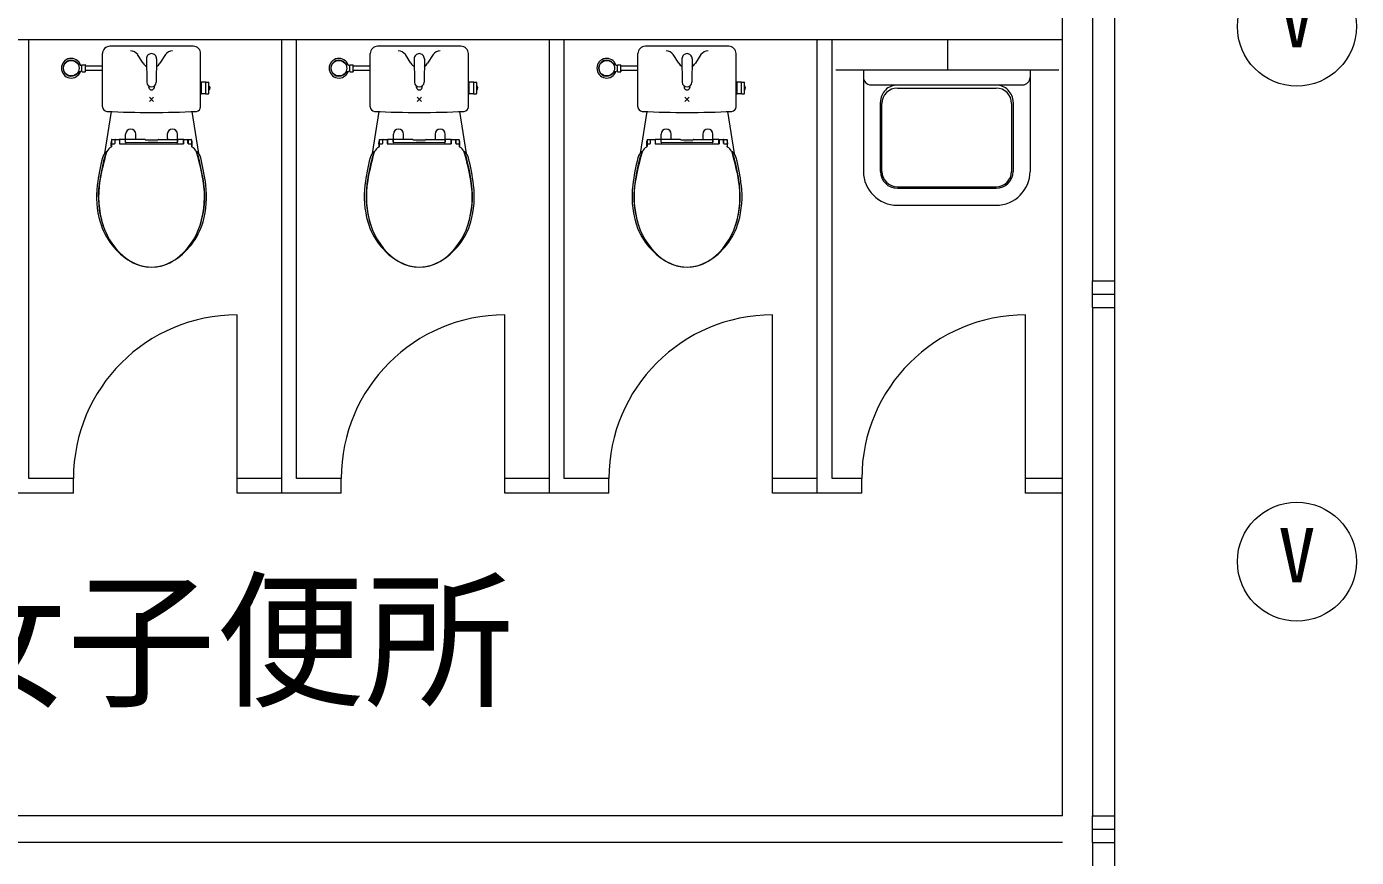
# Model space of a CAD drawing. Units: millimetres at full size, sheet at 1:100. Extents: x -84100 to 167013, y -59450 to 59350.
# Drawn here: x -19736 to -15266, y -21723 to -18928 of the extents above; entities that cross this region are included whole.
import ezdxf
from ezdxf.enums import TextEntityAlignment as Align

# ---------------------------------------------------------------- set-up
doc = ezdxf.new("R2010")
doc.units = ezdxf.units.MM
doc.header["$LTSCALE"] = 100
for name, color, linetype, lineweight in [('0-4_通り芯', 3, 'Continuous', 9), ('0-7_作図線', 7, 'Continuous', 9), ('0-B_部屋面積', 4, 'Continuous', 9), ('3-3', 4, 'Continuous', 9)]:
    doc.layers.add(name, color=color, linetype=linetype, lineweight=lineweight)
doc.layers.add('1-E', color=7, linetype='Continuous')
doc.styles.add('ＭＳ ゴシック', font='')
doc.styles.get('ＭＳ ゴシック').set_extended_font_data('MS Gothic')

msp = doc.modelspace()

# ---------------------------------------------------------------- linework, layer by layer
at = {"layer": '0-4_通り芯'}
for p, q in [((-16253.5, -21583.3), (-16253.5, -16228.3)), ((-16153.5, -18073.3), (-16153.5, -19783.3)), ((-16078.5, -19783.3), (-16078.5, -18073.3)), ((-16253.5, -18973.3), (-22308.5, -18973.3)), ((-16153.5, -19873.3), (-16153.5, -21583.3)), ((-16078.5, -21583.3), (-16078.5, -19873.3)), ((-16253.5, -21583.3), (-22308.5, -21583.3)), ((-16253.5, -21673.3), (-22398.5, -21673.3)), ((-16153.5, -21673.3), (-16153.5, -23383.3)), ((-16078.5, -23383.3), (-16078.5, -21673.3))]:
    msp.add_line(p, q, dxfattribs=at)
at = {"layer": '0-7_作図線'}
for p, q in [((-16153.5, -19783.3), (-16078.5, -19783.3)), ((-16153.5, -19873.3), (-16153.5, -19783.3)), ((-16078.5, -19873.3), (-16078.5, -19783.3)), ((-16153.5, -19828.3), (-16078.5, -19828.3)), ((-16153.5, -19873.3), (-16078.5, -19873.3)), ((-16153.5, -21583.3), (-16078.5, -21583.3)), ((-16153.5, -21673.3), (-16153.5, -21583.3)), ((-16078.5, -21673.3), (-16078.5, -21583.3)), ((-16153.5, -21628.3), (-16078.5, -21628.3)), ((-16153.5, -21673.3), (-16078.5, -21673.3))]:
    msp.add_line(p, q, dxfattribs=at)
at = {"layer": '0-B_部屋面積'}
for p, q in [((-19728.5, -20448.3), (-19728.5, -18973.3)), ((-19176, -18994.3), (-19456, -18994.3)), ((-18878.5, -20498.3), (-18878.5, -18973.3)), ((-18828.5, -20448.3), (-18828.5, -18973.3)), ((-18276, -18994.3), (-18556, -18994.3)), ((-17978.5, -20498.3), (-17978.5, -18973.3)), ((-17928.5, -20448.3), (-17928.5, -18973.3)), ((-17376, -18994.3), (-17656, -18994.3)), ((-17078.5, -20498.3), (-17078.5, -18973.3)), ((-17028.5, -20448.3), (-17028.5, -18973.3)), ((-16641, -18973.3), (-16641, -19073.3)), ((-19481, -19198.6), (-19481, -19019.3)), ((-19344, -19051.9), (-19362.7, -19022.3)), ((-19333, -19036.5), (-19332, -19115.4)), ((-19299, -19036.5), (-19300, -19115.4)), ((-19269.4, -19022.3), (-19288.1, -19051.9)), ((-19151, -19198.6), (-19151, -19019.3)), ((-18581, -19198.6), (-18581, -19019.3)), ((-18444, -19051.9), (-18462.7, -19022.3)), ((-18433, -19036.5), (-18432, -19115.4)), ((-18399, -19036.5), (-18400, -19115.4)), ((-18369.4, -19022.3), (-18388.1, -19051.9)), ((-18251, -19198.6), (-18251, -19019.3)), ((-17681, -19198.6), (-17681, -19019.3)), ((-17544, -19051.9), (-17562.7, -19022.3)), ((-17533, -19036.5), (-17532, -19115.4)), ((-17499, -19036.5), (-17500, -19115.4)), ((-17469.4, -19022.3), (-17488.1, -19051.9)), ((-17351, -19198.6), (-17351, -19019.3)), ((-19549.3, -19056.6), (-19538.8, -19056.6)), ((-19538, -19057.4), (-19538.8, -19056.6)), ((-19538, -19079.4), (-19538.8, -19080.1)), ((-19538, -19079.4), (-19538, -19057.4)), ((-19481, -19061), (-19538, -19061)), ((-19481, -19075.6), (-19538, -19075.6)), ((-18649.3, -19056.6), (-18638.8, -19056.6)), ((-18638, -19057.4), (-18638.8, -19056.6)), ((-18638, -19079.4), (-18638.8, -19080.1)), ((-18638, -19079.4), (-18638, -19057.4)), ((-18581, -19061), (-18638, -19061)), ((-18581, -19075.6), (-18638, -19075.6)), ((-17749.3, -19056.6), (-17738.8, -19056.6)), ((-17738, -19057.4), (-17738.8, -19056.6)), ((-17738, -19079.4), (-17738.8, -19080.1)), ((-17738, -19079.4), (-17738, -19057.4)), ((-17681, -19061), (-17738, -19061)), ((-17681, -19075.6), (-17738, -19075.6)), ((-17016, -19073.3), (-16266, -19073.3)), ((-16923, -19073.3), (-16923, -19415.3)), ((-16363, -19073.3), (-16363, -19415.3)), ((-19149, -19118.8), (-19151, -19118.8)), ((-19149, -19115.9), (-19149, -19153.8)), ((-19133.3, -19115.3), (-19148, -19114.9)), ((-19133, -19115.6), (-19124, -19115.6)), ((-19133, -19154.1), (-19133, -19115.6)), ((-19123, -19153.1), (-19123, -19116.6)), ((-18249, -19118.8), (-18251, -19118.8)), ((-18249, -19115.9), (-18249, -19153.8)), ((-18233.3, -19115.3), (-18248, -19114.9)), ((-18233, -19115.6), (-18224, -19115.6)), ((-18233, -19154.1), (-18233, -19115.6)), ((-18223, -19153.1), (-18223, -19116.6)), ((-17349, -19118.8), (-17351, -19118.8)), ((-17349, -19115.9), (-17349, -19153.8)), ((-17333.3, -19115.3), (-17348, -19114.9)), ((-17333, -19115.6), (-17324, -19115.6)), ((-17333, -19154.1), (-17333, -19115.6)), ((-17323, -19153.1), (-17323, -19116.6)), ((-16898, -19124.3), (-16388, -19124.3)), ((-19308.9, -19180.4), (-19323.1, -19166.3)), ((-19308.9, -19166.3), (-19323.1, -19180.4)), ((-19149, -19150.8), (-19151, -19150.8)), ((-19133.3, -19154.3), (-19148, -19154.8)), ((-19133, -19154.1), (-19124, -19154.1)), ((-18408.9, -19180.4), (-18423.1, -19166.3)), ((-18408.9, -19166.3), (-18423.1, -19180.4)), ((-18249, -19150.8), (-18251, -19150.8)), ((-18233.3, -19154.3), (-18248, -19154.8)), ((-18233, -19154.1), (-18224, -19154.1)), ((-17508.9, -19180.4), (-17523.1, -19166.3)), ((-17508.9, -19166.3), (-17523.1, -19180.4)), ((-17349, -19150.8), (-17351, -19150.8)), ((-17333.3, -19154.3), (-17348, -19154.8)), ((-17333, -19154.1), (-17324, -19154.1)), ((-16809, -19135.3), (-16477, -19135.3)), ((-19451.5, -19214.3), (-19474.1, -19355.3)), ((-19180.5, -19214.3), (-19157.9, -19355.3)), ((-18551.5, -19214.3), (-18574.1, -19355.3)), ((-18280.5, -19214.3), (-18257.9, -19355.3)), ((-17651.5, -19214.3), (-17674.1, -19355.3)), ((-17380.5, -19214.3), (-17357.9, -19355.3)), ((-16866, -19415.3), (-16866, -19182.3)), ((-16861, -19415.3), (-16861, -19187.3)), ((-16425, -19187.3), (-16425, -19415.3)), ((-16420, -19182.3), (-16420, -19415.3)), ((-19450.5, -19309.3), (-19450.5, -19331.1)), ((-19449.5, -19308.3), (-19438.7, -19308.3)), ((-19438.7, -19320.1), (-19438.7, -19308.3)), ((-19438.5, -19320.3), (-19438.5, -19309.3)), ((-19437.5, -19308.3), (-19424.5, -19308.3)), ((-19423.5, -19309.3), (-19423.5, -19322.7)), ((-19423.3, -19309.3), (-19423.3, -19322.7)), ((-19404.3, -19308.3), (-19422.3, -19308.3)), ((-19403.3, -19317.1), (-19403.3, -19309.3)), ((-19403, -19318), (-19403, -19290.3)), ((-19339, -19308.3), (-19402, -19308.3)), ((-19369.1, -19308.3), (-19369.1, -19303.3)), ((-19369, -19303.3), (-19369, -19290.3)), ((-19334.7, -19309.3), (-19297.4, -19309.3)), ((-19293, -19308.3), (-19230, -19308.3)), ((-19263, -19290.3), (-19263, -19303.3)), ((-19262.9, -19303.3), (-19262.9, -19308.3)), ((-19229, -19318), (-19229, -19290.3)), ((-19228.8, -19309.3), (-19228.8, -19317.1)), ((-19209.8, -19308.3), (-19227.8, -19308.3)), ((-19208.8, -19322.7), (-19208.8, -19309.3)), ((-19208.5, -19309.3), (-19208.5, -19322.7)), ((-19207.5, -19308.3), (-19194.5, -19308.3)), ((-19193.5, -19320.3), (-19193.5, -19309.3)), ((-19193.3, -19308.3), (-19182.5, -19308.3)), ((-19193.3, -19308.3), (-19193.3, -19320.1)), ((-19181.5, -19309.3), (-19181.5, -19331.1)), ((-18550.5, -19309.3), (-18550.5, -19331.1)), ((-18549.5, -19308.3), (-18538.7, -19308.3)), ((-18538.7, -19320.1), (-18538.7, -19308.3)), ((-18538.5, -19320.3), (-18538.5, -19309.3)), ((-18537.5, -19308.3), (-18524.5, -19308.3)), ((-18523.5, -19309.3), (-18523.5, -19322.7)), ((-18523.3, -19309.3), (-18523.3, -19322.7)), ((-18504.3, -19308.3), (-18522.3, -19308.3)), ((-18503.3, -19317.1), (-18503.3, -19309.3)), ((-18503, -19318), (-18503, -19290.3)), ((-18439, -19308.3), (-18502, -19308.3)), ((-18469.1, -19308.3), (-18469.1, -19303.3)), ((-18469, -19303.3), (-18469, -19290.3)), ((-18434.7, -19309.3), (-18397.4, -19309.3)), ((-18393, -19308.3), (-18330, -19308.3)), ((-18363, -19290.3), (-18363, -19303.3)), ((-18362.9, -19303.3), (-18362.9, -19308.3)), ((-18329, -19318), (-18329, -19290.3)), ((-18328.8, -19309.3), (-18328.8, -19317.1)), ((-18309.8, -19308.3), (-18327.8, -19308.3)), ((-18308.8, -19322.7), (-18308.8, -19309.3)), ((-18308.5, -19309.3), (-18308.5, -19322.7)), ((-18307.5, -19308.3), (-18294.5, -19308.3)), ((-18293.5, -19320.3), (-18293.5, -19309.3)), ((-18293.3, -19308.3), (-18282.5, -19308.3)), ((-18293.3, -19308.3), (-18293.3, -19320.1)), ((-18281.5, -19309.3), (-18281.5, -19331.1)), ((-17650.5, -19309.3), (-17650.5, -19331.1)), ((-17649.5, -19308.3), (-17638.7, -19308.3)), ((-17638.7, -19320.1), (-17638.7, -19308.3)), ((-17638.5, -19320.3), (-17638.5, -19309.3)), ((-17637.5, -19308.3), (-17624.5, -19308.3)), ((-17623.5, -19309.3), (-17623.5, -19322.7)), ((-17623.3, -19309.3), (-17623.3, -19322.7)), ((-17604.3, -19308.3), (-17622.3, -19308.3)), ((-17603.3, -19317.1), (-17603.3, -19309.3)), ((-17603, -19318), (-17603, -19290.3)), ((-17539, -19308.3), (-17602, -19308.3)), ((-17569.1, -19308.3), (-17569.1, -19303.3)), ((-17569, -19303.3), (-17569, -19290.3)), ((-17534.7, -19309.3), (-17497.4, -19309.3)), ((-17493, -19308.3), (-17430, -19308.3)), ((-17463, -19290.3), (-17463, -19303.3)), ((-17462.9, -19303.3), (-17462.9, -19308.3)), ((-17429, -19318), (-17429, -19290.3)), ((-17428.8, -19309.3), (-17428.8, -19317.1)), ((-17409.8, -19308.3), (-17427.8, -19308.3)), ((-17408.8, -19322.7), (-17408.8, -19309.3)), ((-17408.5, -19309.3), (-17408.5, -19322.7)), ((-17407.5, -19308.3), (-17394.5, -19308.3)), ((-17393.5, -19320.3), (-17393.5, -19309.3)), ((-17393.3, -19308.3), (-17382.5, -19308.3)), ((-17393.3, -19308.3), (-17393.3, -19320.1)), ((-17381.5, -19309.3), (-17381.5, -19331.1)), ((-19450.5, -19322.3), (-19440.5, -19322.3)), ((-19448.8, -19322.3), (-19440.7, -19322.1)), ((-19423.5, -19322.7), (-19423.3, -19322.7)), ((-19423.3, -19322.7), (-19346, -19322.7)), ((-19327, -19318.3), (-19401.2, -19319.1)), ((-19346, -19322.7), (-19345, -19322.7)), ((-19345, -19322.7), (-19343.9, -19322.8)), ((-19343.9, -19322.8), (-19342.6, -19322.8)), ((-19342.6, -19322.8), (-19341.2, -19322.8)), ((-19341.2, -19322.8), (-19339.6, -19322.8)), ((-19339.6, -19322.8), (-19337.9, -19322.8)), ((-19337.9, -19322.8), (-19336, -19322.8)), ((-19336, -19322.8), (-19334, -19322.8)), ((-19334, -19322.8), (-19331.8, -19322.8)), ((-19331.8, -19322.8), (-19329.5, -19322.8)), ((-19329.5, -19322.8), (-19327, -19322.8)), ((-19316, -19318.3), (-19327, -19318.3)), ((-19327, -19322.8), (-19321.5, -19322.8)), ((-19321.5, -19322.8), (-19316, -19322.8)), ((-19305, -19318.3), (-19316, -19318.3)), ((-19316, -19322.8), (-19310.5, -19322.8)), ((-19310.5, -19322.8), (-19305, -19322.8)), ((-19305, -19322.8), (-19302.5, -19322.8)), ((-19302.5, -19322.8), (-19300.2, -19322.8)), ((-19300.2, -19322.8), (-19298.1, -19322.8)), ((-19298.1, -19322.8), (-19296, -19322.8)), ((-19296, -19322.8), (-19294.1, -19322.8)), ((-19294.1, -19322.8), (-19292.4, -19322.8)), ((-19292.4, -19322.8), (-19290.8, -19322.8)), ((-19290.8, -19322.8), (-19289.4, -19322.8)), ((-19289.4, -19322.8), (-19288.1, -19322.8)), ((-19288.1, -19322.8), (-19287, -19322.7)), ((-19287, -19322.7), (-19286, -19322.7)), ((-19191.5, -19322.3), (-19181.5, -19322.3)), ((-19191.4, -19322.1), (-19183.2, -19322.3)), ((-18550.5, -19322.3), (-18540.5, -19322.3)), ((-18548.8, -19322.3), (-18540.7, -19322.1)), ((-18523.5, -19322.7), (-18523.3, -19322.7)), ((-18523.3, -19322.7), (-18446, -19322.7)), ((-18427, -19318.3), (-18501.2, -19319.1)), ((-18446, -19322.7), (-18445, -19322.7)), ((-18445, -19322.7), (-18443.9, -19322.8)), ((-18443.9, -19322.8), (-18442.6, -19322.8)), ((-18442.6, -19322.8), (-18441.2, -19322.8)), ((-18441.2, -19322.8), (-18439.6, -19322.8)), ((-18439.6, -19322.8), (-18437.9, -19322.8)), ((-18437.9, -19322.8), (-18436, -19322.8)), ((-18436, -19322.8), (-18434, -19322.8)), ((-18434, -19322.8), (-18431.8, -19322.8)), ((-18431.8, -19322.8), (-18429.5, -19322.8)), ((-18429.5, -19322.8), (-18427, -19322.8)), ((-18416, -19318.3), (-18427, -19318.3)), ((-18427, -19322.8), (-18421.5, -19322.8)), ((-18421.5, -19322.8), (-18416, -19322.8)), ((-18405, -19318.3), (-18416, -19318.3)), ((-18416, -19322.8), (-18410.5, -19322.8)), ((-18410.5, -19322.8), (-18405, -19322.8)), ((-18405, -19322.8), (-18402.5, -19322.8)), ((-18402.5, -19322.8), (-18400.2, -19322.8)), ((-18400.2, -19322.8), (-18398.1, -19322.8)), ((-18398.1, -19322.8), (-18396, -19322.8)), ((-18396, -19322.8), (-18394.1, -19322.8)), ((-18394.1, -19322.8), (-18392.4, -19322.8)), ((-18392.4, -19322.8), (-18390.8, -19322.8)), ((-18390.8, -19322.8), (-18389.4, -19322.8)), ((-18389.4, -19322.8), (-18388.1, -19322.8)), ((-18388.1, -19322.8), (-18387, -19322.7)), ((-18387, -19322.7), (-18386, -19322.7)), ((-18291.5, -19322.3), (-18281.5, -19322.3)), ((-18291.4, -19322.1), (-18283.2, -19322.3)), ((-17650.5, -19322.3), (-17640.5, -19322.3)), ((-17648.8, -19322.3), (-17640.7, -19322.1)), ((-17623.5, -19322.7), (-17623.3, -19322.7)), ((-17623.3, -19322.7), (-17546, -19322.7)), ((-17527, -19318.3), (-17601.2, -19319.1)), ((-17546, -19322.7), (-17545, -19322.7)), ((-17545, -19322.7), (-17543.9, -19322.8)), ((-17543.9, -19322.8), (-17542.6, -19322.8)), ((-17542.6, -19322.8), (-17541.2, -19322.8)), ((-17541.2, -19322.8), (-17539.6, -19322.8)), ((-17539.6, -19322.8), (-17537.9, -19322.8)), ((-17537.9, -19322.8), (-17536, -19322.8)), ((-17536, -19322.8), (-17534, -19322.8)), ((-17534, -19322.8), (-17531.8, -19322.8)), ((-17531.8, -19322.8), (-17529.5, -19322.8)), ((-17529.5, -19322.8), (-17527, -19322.8)), ((-17516, -19318.3), (-17527, -19318.3)), ((-17527, -19322.8), (-17521.5, -19322.8)), ((-17521.5, -19322.8), (-17516, -19322.8)), ((-17505, -19318.3), (-17516, -19318.3)), ((-17516, -19322.8), (-17510.5, -19322.8)), ((-17510.5, -19322.8), (-17505, -19322.8)), ((-17505, -19322.8), (-17502.5, -19322.8)), ((-17502.5, -19322.8), (-17500.2, -19322.8)), ((-17500.2, -19322.8), (-17498.1, -19322.8)), ((-17498.1, -19322.8), (-17496, -19322.8)), ((-17496, -19322.8), (-17494.1, -19322.8)), ((-17494.1, -19322.8), (-17492.4, -19322.8)), ((-17492.4, -19322.8), (-17490.8, -19322.8)), ((-17490.8, -19322.8), (-17489.4, -19322.8)), ((-17489.4, -19322.8), (-17488.1, -19322.8)), ((-17488.1, -19322.8), (-17487, -19322.7)), ((-17487, -19322.7), (-17486, -19322.7)), ((-17391.5, -19322.3), (-17381.5, -19322.3)), ((-17391.4, -19322.1), (-17383.2, -19322.3)), ((-16809, -19467.3), (-16477, -19467.3)), ((-16809, -19472.3), (-16477, -19472.3)), ((-16809, -19529.3), (-16477, -19529.3)), ((-19028.5, -20498.3), (-19028.5, -19898.3)), ((-18128.5, -20498.3), (-18128.5, -19898.3)), ((-17228.5, -20498.3), (-17228.5, -19898.3)), ((-16378.5, -20498.3), (-16378.5, -19898.3)), ((-19578.5, -20448.3), (-19728.5, -20448.3)), ((-19578.5, -20498.3), (-19578.5, -20448.3)), ((-18878.5, -20448.3), (-19028.5, -20448.3)), ((-18678.5, -20448.3), (-18828.5, -20448.3)), ((-18678.5, -20498.3), (-18678.5, -20448.3)), ((-17978.5, -20448.3), (-18128.5, -20448.3)), ((-17778.5, -20448.3), (-17928.5, -20448.3)), ((-17778.5, -20498.3), (-17778.5, -20448.3)), ((-17078.5, -20448.3), (-17228.5, -20448.3)), ((-16928.5, -20448.3), (-17028.5, -20448.3)), ((-16928.5, -20498.3), (-16928.5, -20448.3)), ((-16253.5, -20448.3), (-16378.5, -20448.3)), ((-19578.5, -20498.3), (-19778.5, -20498.3)), ((-18878.5, -20498.3), (-19028.5, -20498.3)), ((-18678.5, -20498.3), (-18878.5, -20498.3)), ((-17978.5, -20498.3), (-18128.5, -20498.3)), ((-17778.5, -20498.3), (-17978.5, -20498.3)), ((-17078.5, -20498.3), (-17228.5, -20498.3)), ((-16928.5, -20498.3), (-17078.5, -20498.3)), ((-16253.5, -20498.3), (-16378.5, -20498.3))]:
    msp.add_line(p, q, dxfattribs=at)
for points in [[(-19550, -19079.4), (-19550, -19057.4), (-19549.3, -19056.6)], [(-19550, -19079.4), (-19549.3, -19080.1), (-19538.8, -19080.1)], [(-18650, -19079.4), (-18650, -19057.4), (-18649.3, -19056.6)], [(-18650, -19079.4), (-18649.3, -19080.1), (-18638.8, -19080.1)], [(-17750, -19079.4), (-17750, -19057.4), (-17749.3, -19056.6)], [(-17750, -19079.4), (-17749.3, -19080.1), (-17738.8, -19080.1)], [(-19230.8, -19319.1), (-19296, -19318.4), (-19305, -19318.3)], [(-19286, -19322.7), (-19208.8, -19322.7), (-19208.5, -19322.7)], [(-18330.8, -19319.1), (-18396, -19318.4), (-18405, -19318.3)], [(-18386, -19322.7), (-18308.8, -19322.7), (-18308.5, -19322.7)], [(-17430.8, -19319.1), (-17496, -19318.4), (-17505, -19318.3)], [(-17486, -19322.7), (-17408.8, -19322.7), (-17408.5, -19322.7)]]:
    msp.add_lwpolyline(points, dxfattribs=at)
for centre in [(-19586, -19068.3), (-18686, -19068.3), (-17786, -19068.3)]:
    msp.add_circle(centre, 26.2, dxfattribs=at)
for centre, radius, start, end in [((-19456, -19019.3), 25, 90, 180), ((-19176, -19019.3), 25, 0, 90), ((-18556, -19019.3), 25, 90, 180), ((-18276, -19019.3), 25, 0, 90), ((-17656, -19019.3), 25, 90, 180), ((-17376, -19019.3), 25, 0, 90), ((-19586, -19068.3), 33, 19.0987, 340.7532), ((-19586, -19068.3), 27, 39.9937, 319.8582), ((-19386.6, -19040.3), 30, 37, 90), ((-19316, -19036.3), 17, 90, 180.7285), ((-19316, -19036.3), 17, 359.2714, 90), ((-19245.4, -19040.3), 30, 90, 143), ((-18686, -19068.3), 33, 19.0987, 340.7532), ((-18686, -19068.3), 27, 39.9937, 319.8582), ((-18486.6, -19040.3), 30, 37, 90), ((-18416, -19036.3), 17, 90, 180.7285), ((-18416, -19036.3), 17, 359.2714, 90), ((-18345.4, -19040.3), 30, 90, 143), ((-17786, -19068.3), 33, 19.0987, 340.7532), ((-17786, -19068.3), 27, 39.9937, 319.8582), ((-17586.6, -19040.3), 30, 37, 90), ((-17516, -19036.3), 17, 90, 180.7285), ((-17516, -19036.3), 17, 359.2714, 90), ((-17445.4, -19040.3), 30, 90, 143), ((-19550.1, -19098.6), 20, 90, 139.8582), ((-19550, -19038.1), 20, 219.9937, 270), ((-19316, -19034.3), 33, 212.1017, 239.6694), ((-19316, -19034.3), 33, 300.3305, 327.8983), ((-18650.1, -19098.6), 20, 90, 139.8582), ((-18650, -19038.1), 20, 219.9937, 270), ((-18416, -19034.3), 33, 212.1017, 239.6694), ((-18416, -19034.3), 33, 300.3305, 327.8983), ((-17750.1, -19098.6), 20, 90, 139.8582), ((-17750, -19038.1), 20, 219.9937, 270), ((-17516, -19034.3), 33, 212.1017, 239.6694), ((-17516, -19034.3), 33, 300.3305, 327.8983), ((-19316, -19115.4), 16, 180, 0), ((-19316, -19131.3), 10, 162.1567, 17.8433), ((-19148, -19115.9), 1, 88.2101, 180), ((-19133.3, -19115.6), 0.3, 0, 88.2101), ((-19124, -19116.6), 1, 0, 90), ((-19127.3, -19134.8), 8.3, 301.203, 58.7969), ((-18416, -19115.4), 16, 180, 0), ((-18416, -19131.3), 10, 162.1567, 17.8433), ((-18248, -19115.9), 1, 88.2101, 180), ((-18233.3, -19115.6), 0.3, 0, 88.2101), ((-18224, -19116.6), 1, 0, 90), ((-18227.3, -19134.8), 8.3, 301.203, 58.7969), ((-17516, -19115.4), 16, 180, 0), ((-17516, -19131.3), 10, 162.1567, 17.8433), ((-17348, -19115.9), 1, 88.2101, 180), ((-17333.3, -19115.6), 0.3, 0, 88.2101), ((-17324, -19116.6), 1, 0, 90), ((-17327.3, -19134.8), 8.3, 301.203, 58.7969), ((-16898, -19099.3), 25, 180, 270), ((-16809, -19182.3), 57, 89.9637, 180), ((-16477, -19182.3), 57, 0, 90.0363), ((-16388, -19099.3), 25, 270, 0), ((-19148, -19153.8), 1, 180, 271.7899), ((-19133.3, -19154), 0.3, 271.7899, 360), ((-19124, -19153.1), 1, 270, 0), ((-18248, -19153.8), 1, 180, 271.7899), ((-18233.3, -19154), 0.3, 271.7899, 360), ((-18224, -19153.1), 1, 270, 0), ((-17348, -19153.8), 1, 180, 271.7899), ((-17333.3, -19154), 0.3, 271.7899, 360), ((-17324, -19153.1), 1, 270, 0), ((-16809, -19187.3), 52, 90, 180), ((-16477, -19187.3), 52, 0, 90), ((-19466, -19198.6), 15, 180, 267.1187), ((-19316, -16217.3), 3000, 267.1196, 270), ((-19316, -16217.3), 3000, 270, 272.8804), ((-19166, -19198.6), 15, 272.8773, 359.9998), ((-18566, -19198.6), 15, 180, 267.1187), ((-18416, -16217.3), 3000, 267.1196, 270), ((-18416, -16217.3), 3000, 270, 272.8804), ((-18266, -19198.6), 15, 272.8773, 359.9998), ((-17666, -19198.6), 15, 180, 267.1187), ((-17516, -16217.3), 3000, 267.1196, 270), ((-17516, -16217.3), 3000, 270, 272.8804), ((-17366, -19198.6), 15, 272.8773, 359.9998), ((-19449.5, -19309.3), 1, 90, 180), ((-19437.5, -19309.3), 1, 90, 180), ((-19424.5, -19309.3), 1, 0, 90), ((-19422.3, -19309.3), 1, 90, 180), ((-19404.3, -19309.3), 1, 0, 90), ((-19386, -19290.3), 17, 0, 180), ((-19402, -19309.3), 1, 90, 180), ((-19339, -19313.3), 5, 64.1581, 90), ((-19334.7, -19304.3), 5, 244.1581, 270), ((-19297.4, -19304.3), 5, 270, 295.8419), ((-19293, -19313.3), 5, 90, 115.8419), ((-19246, -19290.3), 17, 0, 180), ((-19230, -19309.3), 1, 0, 90), ((-19227.8, -19309.3), 1, 90, 180), ((-19209.8, -19309.3), 1, 0, 90), ((-19207.5, -19309.3), 1, 90, 180), ((-19194.5, -19309.3), 1, 0, 90), ((-19182.5, -19309.3), 1, 0, 90), ((-18549.5, -19309.3), 1, 90, 180), ((-18537.5, -19309.3), 1, 90, 180), ((-18524.5, -19309.3), 1, 0, 90), ((-18522.3, -19309.3), 1, 90, 180), ((-18504.3, -19309.3), 1, 0, 90), ((-18486, -19290.3), 17, 0, 180), ((-18502, -19309.3), 1, 90, 180), ((-18439, -19313.3), 5, 64.1581, 90), ((-18434.7, -19304.3), 5, 244.1581, 270), ((-18397.4, -19304.3), 5, 270, 295.8419), ((-18393, -19313.3), 5, 90, 115.8419), ((-18346, -19290.3), 17, 0, 180), ((-18330, -19309.3), 1, 0, 90), ((-18327.8, -19309.3), 1, 90, 180), ((-18309.8, -19309.3), 1, 0, 90), ((-18307.5, -19309.3), 1, 90, 180), ((-18294.5, -19309.3), 1, 0, 90), ((-18282.5, -19309.3), 1, 0, 90), ((-17649.5, -19309.3), 1, 90, 180), ((-17637.5, -19309.3), 1, 90, 180), ((-17624.5, -19309.3), 1, 0, 90), ((-17622.3, -19309.3), 1, 90, 180), ((-17604.3, -19309.3), 1, 0, 90), ((-17586, -19290.3), 17, 0, 180), ((-17602, -19309.3), 1, 90, 180), ((-17539, -19313.3), 5, 64.1581, 90), ((-17534.7, -19304.3), 5, 244.1581, 270), ((-17497.4, -19304.3), 5, 270, 295.8419), ((-17493, -19313.3), 5, 90, 115.8419), ((-17446, -19290.3), 17, 0, 180), ((-17430, -19309.3), 1, 0, 90), ((-17427.8, -19309.3), 1, 90, 180), ((-17409.8, -19309.3), 1, 0, 90), ((-17407.5, -19309.3), 1, 90, 180), ((-17394.5, -19309.3), 1, 0, 90), ((-17382.5, -19309.3), 1, 0, 90), ((-18641.8, -19591.8), 860, 163.9895, 170.2508), ((-19447.3, -19377.8), 35, 122.1422, 166.0171), ((-19434.8, -19364.2), 35, 152.7403, 163.9895), ((-19434.8, -19364.2), 35, 119.483, 152.7403), ((-19422.8, -19322.3), 30, 157.4597, 200.2406), ((-19453.5, -19331.1), 3, 299.483, 328.6076), ((-19453.5, -19331.1), 3, 328.6076, 360), ((-19449.5, -19323.3), 1, 90, 180), ((-19440.7, -19320.1), 2, 271.7013, 360), ((-19440.5, -19320.3), 2, 270, 0), ((-19401.3, -19317.1), 2, 180, 208.955), ((-19401.3, -19317.1), 2, 208.955, 270.9538), ((-19230.8, -19317.1), 2, 269.0234, 331.0449), ((-19230.8, -19317.1), 2, 331.045, 360), ((-19191.5, -19320.3), 2, 180, 270), ((-19191.3, -19320.1), 2, 180, 268.2986), ((-19182.5, -19323.3), 1, 0, 90), ((-19209.2, -19322.3), 30, 339.7594, 22.5403), ((-19178.5, -19331.1), 3, 180, 211.3923), ((-19178.5, -19331.1), 3, 211.3923, 240.517), ((-19197.2, -19364.2), 35, 27.2597, 60.517), ((-19197.2, -19364.2), 35, 16.0105, 27.2597), ((-19184.7, -19377.8), 35, 13.9829, 57.8578), ((-19990.2, -19591.8), 860, 9.7492, 16.0105), ((-17741.8, -19591.8), 860, 163.9895, 170.2508), ((-18547.3, -19377.8), 35, 122.1422, 166.0171), ((-18534.8, -19364.2), 35, 152.7403, 163.9895), ((-18534.8, -19364.2), 35, 119.483, 152.7403), ((-18522.8, -19322.3), 30, 157.4597, 200.2406), ((-18553.5, -19331.1), 3, 299.483, 328.6076), ((-18553.5, -19331.1), 3, 328.6076, 360), ((-18549.5, -19323.3), 1, 90, 180), ((-18540.7, -19320.1), 2, 271.7013, 360), ((-18540.5, -19320.3), 2, 270, 0), ((-18501.3, -19317.1), 2, 180, 208.955), ((-18501.3, -19317.1), 2, 208.955, 270.9538), ((-18330.8, -19317.1), 2, 269.0234, 331.0449), ((-18330.8, -19317.1), 2, 331.045, 360), ((-18291.5, -19320.3), 2, 180, 270), ((-18291.3, -19320.1), 2, 180, 268.2986), ((-18282.5, -19323.3), 1, 0, 90), ((-18309.2, -19322.3), 30, 339.7594, 22.5403), ((-18278.5, -19331.1), 3, 180, 211.3923), ((-18278.5, -19331.1), 3, 211.3923, 240.517), ((-18297.2, -19364.2), 35, 27.2597, 60.517), ((-18297.2, -19364.2), 35, 16.0105, 27.2597), ((-18284.7, -19377.8), 35, 13.9829, 57.8578), ((-19090.2, -19591.8), 860, 9.7492, 16.0105), ((-16841.8, -19591.8), 860, 163.9895, 170.2508), ((-17647.3, -19377.8), 35, 122.1422, 166.0171), ((-17634.8, -19364.2), 35, 152.7403, 163.9895), ((-17634.8, -19364.2), 35, 119.483, 152.7403), ((-17622.8, -19322.3), 30, 157.4597, 200.2406), ((-17653.5, -19331.1), 3, 299.483, 328.6076), ((-17653.5, -19331.1), 3, 328.6076, 360), ((-17649.5, -19323.3), 1, 90, 180), ((-17640.7, -19320.1), 2, 271.7013, 360), ((-17640.5, -19320.3), 2, 270, 0), ((-17601.3, -19317.1), 2, 180, 208.955), ((-17601.3, -19317.1), 2, 208.955, 270.9538), ((-17430.8, -19317.1), 2, 269.0234, 331.0449), ((-17430.8, -19317.1), 2, 331.045, 360), ((-17391.5, -19320.3), 2, 180, 270), ((-17391.3, -19320.1), 2, 180, 268.2986), ((-17382.5, -19323.3), 1, 0, 90), ((-17409.2, -19322.3), 30, 339.7594, 22.5403), ((-17378.5, -19331.1), 3, 180, 211.3923), ((-17378.5, -19331.1), 3, 211.3923, 240.517), ((-17397.2, -19364.2), 35, 27.2597, 60.517), ((-17397.2, -19364.2), 35, 16.0105, 27.2597), ((-17384.7, -19377.8), 35, 13.9829, 57.8578), ((-18190.2, -19591.8), 860, 9.7492, 16.0105), ((-18705, -19562.7), 800, 166.0171, 172.7344), ((-18660.5, -19576.7), 840, 165.6984, 171.8559), ((-19440.5, -19377.8), 35, 145.9236, 165.6984), ((-19191.5, -19377.8), 35, 14.3016, 34.0763), ((-19971.6, -19576.7), 840, 8.144, 14.3016), ((-19927.1, -19562.7), 800, 7.2656, 13.9829), ((-17805, -19562.7), 800, 166.0171, 172.7344), ((-17760.5, -19576.7), 840, 165.6984, 171.8559), ((-18540.5, -19377.8), 35, 145.9236, 165.6984), ((-18291.5, -19377.8), 35, 14.3016, 34.0763), ((-19071.6, -19576.7), 840, 8.144, 14.3016), ((-19027.1, -19562.7), 800, 7.2656, 13.9829), ((-16905, -19562.7), 800, 166.0171, 172.7344), ((-16860.5, -19576.7), 840, 165.6984, 171.8559), ((-17640.5, -19377.8), 35, 145.9236, 165.6984), ((-17391.5, -19377.8), 35, 14.3016, 34.0763), ((-18171.6, -19576.7), 840, 8.144, 14.3016), ((-18127.1, -19562.7), 800, 7.2656, 13.9829), ((-16809, -19415.3), 114, 180, 270), ((-16809, -19415.3), 57, 180, 270), ((-16809, -19415.3), 52, 180, 270), ((-16477, -19415.3), 114, 270, 0), ((-16477, -19415.3), 52, 270, 0), ((-16477, -19415.3), 57, 270, 0), ((-19194, -19500.3), 307, 172.7344, 196.0572), ((-19194, -19500.3), 301, 171.8559, 198.7834), ((-19174, -19500.3), 320, 170.2508, 197.5017), ((-19438, -19500.3), 301, 341.2166, 8.144), ((-19458, -19500.3), 320, 342.4982, 9.7492), ((-19438, -19500.3), 307, 343.9428, 7.2656), ((-18294, -19500.3), 307, 172.7344, 196.0572), ((-18294, -19500.3), 301, 171.8559, 198.7834), ((-18274, -19500.3), 320, 170.2508, 197.5017), ((-18538, -19500.3), 301, 341.2166, 8.144), ((-18558, -19500.3), 320, 342.4982, 9.7492), ((-18538, -19500.3), 307, 343.9428, 7.2656), ((-17394, -19500.3), 307, 172.7344, 196.0572), ((-17394, -19500.3), 301, 171.8559, 198.7834), ((-17374, -19500.3), 320, 170.2508, 197.5017), ((-17638, -19500.3), 301, 341.2166, 8.144), ((-17658, -19500.3), 320, 342.4982, 9.7492), ((-17638, -19500.3), 307, 343.9428, 7.2656), ((-19270.9, -19522.5), 227, 196.0572, 239.9109), ((-19264.6, -19528.9), 225, 197.5017, 234.263), ((-19361.1, -19522.5), 227, 300.0891, 343.9428), ((-19367.4, -19528.9), 225, 305.737, 342.4982), ((-18370.9, -19522.5), 227, 196.0572, 239.9109), ((-18364.6, -19528.9), 225, 197.5017, 234.263), ((-18461.1, -19522.5), 227, 300.0891, 343.9428), ((-18467.4, -19528.9), 225, 305.737, 342.4982), ((-17470.9, -19522.5), 227, 196.0572, 239.9109), ((-17464.6, -19528.9), 225, 197.5017, 234.263), ((-17561.1, -19522.5), 227, 300.0891, 343.9428), ((-17567.4, -19528.9), 225, 305.737, 342.4982), ((-19316, -19600.3), 137, 234.263, 305.737), ((-18416, -19600.3), 137, 234.263, 305.737), ((-17516, -19600.3), 137, 234.263, 305.737), ((-19316, -19600.3), 137, 239.9109, 300.089), ((-18416, -19600.3), 137, 239.9109, 300.089), ((-17516, -19600.3), 137, 239.9109, 300.089), ((-19028.5, -20448.3), 550, 90, 180), ((-18128.5, -20448.3), 550, 90, 180), ((-17228.5, -20448.3), 550, 90, 180), ((-16378.5, -20448.3), 550, 90, 180)]:
    msp.add_arc(centre, radius, start, end, dxfattribs=at)
at = {"layer": '3-3'}
for centre in [(-15466, -18928.3), (-15466, -20728.3)]:
    msp.add_circle(centre, 200, dxfattribs=at)

# ---------------------------------------------------------------- texts
at = {"layer": '1-E', "style": 'ＭＳ ゴシック'}
msp.add_text('女子便所', height=366.6, dxfattribs=at).set_placement((-20099.9, -21287.5), align=Align.BOTTOM_LEFT)
at = {"layer": '3-3', "style": 'ＭＳ ゴシック'}
for p in [(-15528.5, -19053.3), (-15528.5, -20853.3)]:
    msp.add_text('V', height=183.3, dxfattribs=at).set_placement(p, align=Align.BOTTOM_LEFT)

doc.saveas('drawing.dxf')
